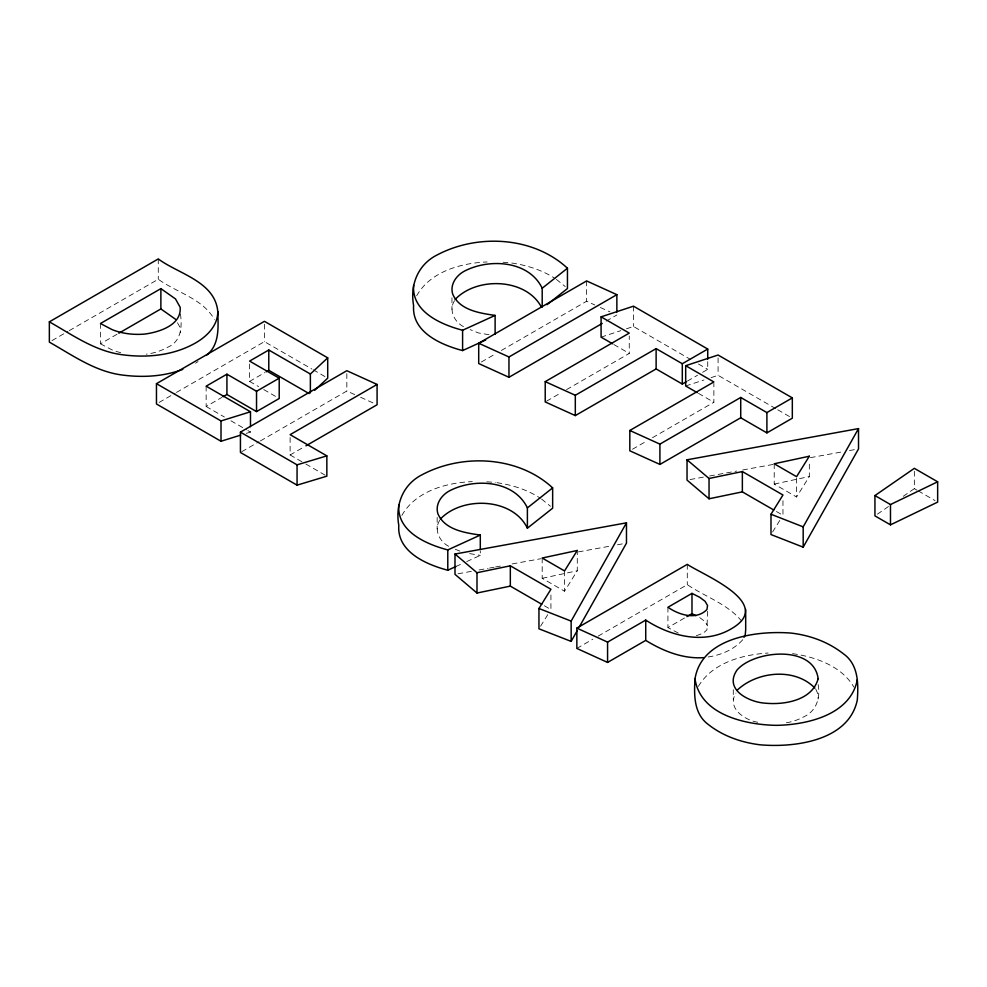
<?xml version="1.0" encoding="UTF-8"?>
<svg xmlns="http://www.w3.org/2000/svg" width="987" height="987" viewBox="0 0 987 987"><rect width="100%" height="100%" fill="white"/><g stroke="black" fill="none" stroke-linecap="round" stroke-linejoin="round"><path stroke-width="0.74" stroke-dasharray="4.93 3.7" d="M707.543 611.335L706.951 629.829L703.2 633.21L696.291 635.702M463.471 326.611C454.316 322.021 448.456 309.906 454.526 300.677M448.666 546.267C439.511 541.678 433.651 529.563 439.708 520.334M818.149 684.559C820.481 697.39 816.78 710.64 804.257 716.611C798.372 719.782 791.993 722.028 785.344 722.903M180.448 313.977C182.262 326.722 181.263 341.638 167.654 347.264C161.017 350.891 153.762 353.321 146.224 354.148M757.745 722.237C744.716 720.202 726.469 707.926 735.944 693.059M698.389 686.397C712.219 662.845 742.372 654.628 768.096 653.036M416.674 295.779C430.344 271.487 460.978 263.023 487.134 261.962M401.869 515.436C415.527 491.144 446.173 482.68 472.329 481.619M540.555 626.227L549.34 612.125M542.184 558.025L542.184 578.32L564.539 591.225L577.284 570.77L577.284 551.918M772.587 531.993L781.371 517.879M774.215 463.779L774.215 484.086L796.571 496.992L809.328 476.536L809.328 462.027M742.742 639.736C733.921 649.705 720.769 655.183 707.79 657.021M195.611 363.216L198.066 361.513M877.406 514.178L888.485 506.516M903.265 496.301L914.344 488.639L914.344 471.243M52.003 340.601L67.943 331.398M69.275 330.633L158.278 279.247C176.525 292.534 202.804 298.555 214.376 319.443M100.452 323.514L100.452 343.821L117.539 333.964M159.129 402.437L175.131 393.196M176.463 392.431L264.442 341.638L311.892 369.027M206.147 386.176L206.147 406.484L221.73 397.49M249.588 363.993L249.588 381.401L264.948 372.531M241.766 451.688L259.05 441.707M260.383 440.93L346.832 391.025L355.086 394.763M290.116 437.562L290.116 454.958L304.613 446.593M481.372 362.007L496.029 353.543M501.359 350.471L586.611 301.245L594.865 304.995M606.203 321.133L616.863 314.976M546.551 401.178L561.233 392.703M566.563 389.618L629.262 353.42L629.262 336.024M687.384 381.105L697.562 375.233M702.645 372.296L707.728 369.348L707.728 360.65M632.482 449.245L647.164 440.782M652.493 437.697L713.872 402.264L713.872 383.412M576.852 648.422L592.817 639.206M598.147 636.134L687.285 584.662C705.273 596.864 727.937 604.032 741.903 621.415M667.928 607.276L667.928 627.584L685.657 617.344M455.908 566.513L461.336 564.033M466.752 561.566L480.299 555.373L480.299 551.017M601.083 337.147L620.798 330.657M626.437 328.807L633.481 326.487L690.493 359.404M685.681 385.991L703.99 379.97M711.035 377.651L718.08 375.331L776.424 409.013M246.281 433.392L250.488 432.084L250.488 427.729M774.215 484.086L809.328 476.536M542.184 578.32L577.284 570.77M690.036 479.559L703.583 477.091M709.591 475.993L736.672 471.07M742.693 469.972L774.277 464.235M810.376 457.66L841.973 451.91M849.486 450.541L855.507 449.455M458.005 573.792L471.539 571.337M479.065 569.968L488.084 568.327M489.589 568.056L494.105 567.229M495.61 566.957L501.63 565.859M512.154 563.947L540.74 558.741M578.345 551.906L611.434 545.885M617.455 544.787L623.463 543.701M503.025 262.246L510.254 262.739M486.776 481.804L495.449 482.396M489.034 334.704L478.399 332.94L470.108 329.609M469.664 553.608L480.299 555.373M792.536 653.641C815.632 656.96 841.504 666.015 853.891 687.1M511.747 263.023C527.046 265.306 542.258 270.031 555.225 278.63M496.93 482.68C512.241 484.962 527.44 489.688 540.407 498.287M455.291 549.265L460.818 551.486M600.367 307.488L609.991 311.855M360.588 397.267L374.332 403.498M678.328 633.074L667.928 627.584M698.451 363.993L707.728 369.348M777.744 409.778L792.327 418.192M914.344 488.639L916.935 490.132M918.231 490.884L935.059 500.606M613.889 344.549L629.262 353.42M698.5 393.394L713.872 402.264M776.424 511.525L782.962 515.313L782.962 499.36M313.212 369.792L325.068 376.639M249.588 381.401L258.606 386.608M263.763 389.581L279.21 398.501M100.452 343.821L111.975 349.854A44.711 25.81 0 0 0 122.141 353.001M206.147 406.484L224.407 417.02M230.921 420.783L246.577 429.826M247.873 430.579L250.488 432.084M290.116 454.958L304.551 463.298M305.859 464.05L326.845 476.166M544.38 605.771L550.931 609.559L550.931 593.606M556.372 279.407L565.267 286.588M541.555 499.064L550.462 506.245M699.758 617.615L705.113 621.637L707.543 625.844M177.475 322.786L180.14 327.536L180.448 332.829M815.83 689.173L817.841 693.898L818.149 699.055M796.571 478.14L796.571 496.992M733.279 689.654L733.279 699.808M718.08 357.923L718.08 375.331M687.285 564.354L687.285 584.662M633.481 306.18L633.481 326.487M586.611 280.937L586.611 301.245M564.539 570.93L564.539 591.225M451.96 297.766L451.96 309.363M437.155 517.422L437.155 529.032M346.832 373.617L346.832 391.025M264.442 324.229L264.442 341.638M158.278 258.939L158.278 279.247"/><path stroke-width="1.48" d="M576.852 628.114L687.285 564.354C702.83 574.977 775.177 603.279 731.626 628.608C704.57 644.869 670.642 636.381 645.732 620.095L607.573 642.118L576.852 628.114L576.852 648.422L607.573 662.425L645.732 640.39C663.067 651.038 682.942 659.069 703.645 657.65M49.35 321.836L158.278 258.939C178.413 273.93 214.993 281.455 217.794 311.522C217.868 325.611 207.048 336.32 195.611 342.921C173.737 355.369 147.729 358.034 123.091 354.839C95.628 351.619 72.742 335.074 49.35 321.836L49.35 342.131C72.742 355.382 95.628 371.914 123.091 375.134C143.103 377.651 163.78 376.503 182.792 369.372M695.008 678.834C701.683 637.466 756.992 630.397 791.068 633.086C809.883 635.246 828.229 641.895 843.206 653.653C858.369 664.202 858.542 683.411 857.308 699.968C848.931 740.855 794.683 747.788 760.2 744.815C741.545 742.52 723.163 736.228 708.296 724.495C693.775 713.848 693.984 694.984 695.008 678.834C700.276 714.933 745.481 724.791 776.238 725.346C806.959 724.902 850.695 714.872 857.308 679.661M485.629 340.046L462.595 350.57C441.214 344.932 411.616 332.2 413.615 305.649C409.864 284.848 417.933 264.479 437.241 254.905C477.609 233.586 533.227 236.485 567.451 268.23L567.451 288.537L547.008 304.724M455.908 566.513L447.79 570.227C426.396 564.589 396.799 551.856 398.797 525.318C395.047 504.505 403.115 484.148 422.436 474.562C462.804 453.243 518.422 456.142 552.646 487.886L552.646 508.194L527.391 528.181C512.722 497.707 462.187 495.819 440.301 519.15M743.988 637.294L745.234 634.851L745.691 629.768L745.691 609.46M454.995 554.04L476.992 572.719L510.328 565.81L550.931 589.251L538.951 608.498L538.951 628.793L571.152 641.402L571.152 621.107L626.474 522.839L454.995 554.04L454.995 574.348L476.992 593.027L510.328 586.118L541.764 604.266M571.152 641.402L577.136 630.779M579.369 626.794L626.474 543.146L626.474 522.839M687.038 459.794L709.036 478.473L742.36 471.564L782.962 495.005L770.995 514.252L770.995 534.559L803.184 547.168L803.184 526.861L858.517 428.605L687.038 459.794L687.038 480.101L709.036 498.78L742.36 491.871L773.796 510.02M803.184 547.168L858.517 448.9L858.517 428.605M455.118 299.493C476.659 276.496 526.059 278.001 541.456 307.191M206.431 355.32C219.928 344.87 218.189 326.648 217.794 311.522M310.374 392.875L310.374 374.024L327.709 357.849L264.442 321.33L156.464 383.672L156.464 403.979L221.014 441.251L240.668 435.131M314.705 390.284L327.709 378.157L327.709 357.849M737.018 690.369C756.856 671.296 794.769 667.311 814.892 688.099M542.196 307.08L542.196 288.229L567.451 268.23M527.391 528.181L527.391 507.886L552.646 487.886M874.938 495.573L914.344 468.344L937.65 481.792L937.65 502.099L890.484 524.85L874.938 515.88L874.938 495.573L890.484 504.542L937.65 481.792M160.881 288.636L100.452 323.514L111.975 329.559A44.711 25.81 0 0 0 144.879 334.062C159.129 332.15 181.805 325.118 180.14 307.228L175.489 298.925L160.881 288.636L160.881 308.931L118.847 333.199M223.025 396.737L226.924 394.492L256.534 411.591L279.21 398.501L279.21 378.194L256.534 391.284L226.924 374.184L206.147 386.176L250.488 411.776L250.488 426.285M310.374 374.024L268.785 350.015L249.588 361.094L279.21 378.194M266.231 371.791L268.785 370.322L309.079 393.579M377.083 384.449L290.116 434.662L326.845 455.871L326.845 476.166L297.062 485.148L240.433 452.453L240.433 432.146L346.832 370.717L377.083 384.449L377.083 404.756L305.933 445.828M602.206 323.44L508.959 377.281L478.707 363.549L478.707 343.242L586.611 280.937L616.863 294.669L616.863 312.077M478.707 343.242L508.959 356.973L616.863 294.669M686.113 381.833L682.301 384.042L656.121 368.928L575.31 415.589L545.219 401.943L545.219 381.636L629.262 333.112L601.083 316.852L601.083 337.147L612.619 343.809M545.219 381.636L575.31 395.281L656.121 348.621L682.301 363.734L707.728 349.053L707.728 359.206M685.681 365.696L718.08 355.024L792.327 397.897L792.327 418.192L766.899 432.886L740.719 417.772L659.908 464.433L629.817 450.788L629.817 430.48L713.872 381.957L685.681 365.696L685.681 385.991L697.217 392.653M629.817 430.48L659.908 444.125L740.719 397.465L766.899 412.578L792.327 397.897M691.986 593.384L667.928 607.276C678.945 614.876 696.304 620.527 706.951 609.522L707.543 605.537L705.113 601.33L699.758 597.308L691.986 593.384L691.986 613.692L686.927 616.616M413.615 285.354C411.616 311.904 441.214 324.624 462.595 330.263L495.116 315.408L495.116 334.26M398.797 505.011C396.799 531.561 426.396 544.293 447.79 549.919L480.299 535.065L480.299 549.574M601.083 316.852L633.481 306.18L707.728 349.053M156.464 383.672L221.014 420.943L250.488 411.776M240.433 432.146L297.062 464.84L326.845 455.871M495.116 315.408C479.842 313.163 459.658 310.239 452.749 294.212C449.677 284.638 456.302 275.361 464.569 271.055C489.342 258.249 528.835 260.469 542.196 288.229M480.299 535.065C465.025 532.82 444.853 529.896 437.944 513.869C434.872 504.295 441.497 495.018 449.764 490.712C474.537 477.918 514.017 480.126 527.391 507.886M770.995 514.252L803.184 526.861M538.951 608.498L571.152 621.107M691.986 613.692L695.872 615.654M160.881 308.931L175.489 319.233M890.484 504.542L890.484 524.85M766.899 412.578L766.899 432.886M742.36 471.564L742.36 491.871M740.719 397.465L740.719 417.772M709.036 478.473L709.036 498.78M682.301 363.734L682.301 384.042M659.908 444.125L659.908 464.433M656.121 348.621L656.121 368.928M645.732 620.095L645.732 640.39M607.573 642.118L607.573 662.425M575.31 395.281L575.31 415.589M510.328 565.81L510.328 586.118M508.959 356.973L508.959 377.281M476.992 572.719L476.992 593.027M462.595 330.263L462.595 350.57M447.79 549.919L447.79 570.227M297.062 464.84L297.062 485.148M268.785 350.015L268.785 370.322M256.534 391.284L256.534 411.591M226.924 374.184L226.924 394.492M221.014 420.943L221.014 441.251M818.149 678.748C812.276 700.289 784.912 704.989 765.616 703.213C749.466 702.374 723.372 689.79 737.018 670.062C753.76 650.31 813.794 644.412 818.149 678.748M577.284 550.475L564.539 570.93L542.184 558.025L577.284 550.475M809.328 456.228L796.571 476.684L774.215 463.779L809.328 456.228"/></g></svg>
